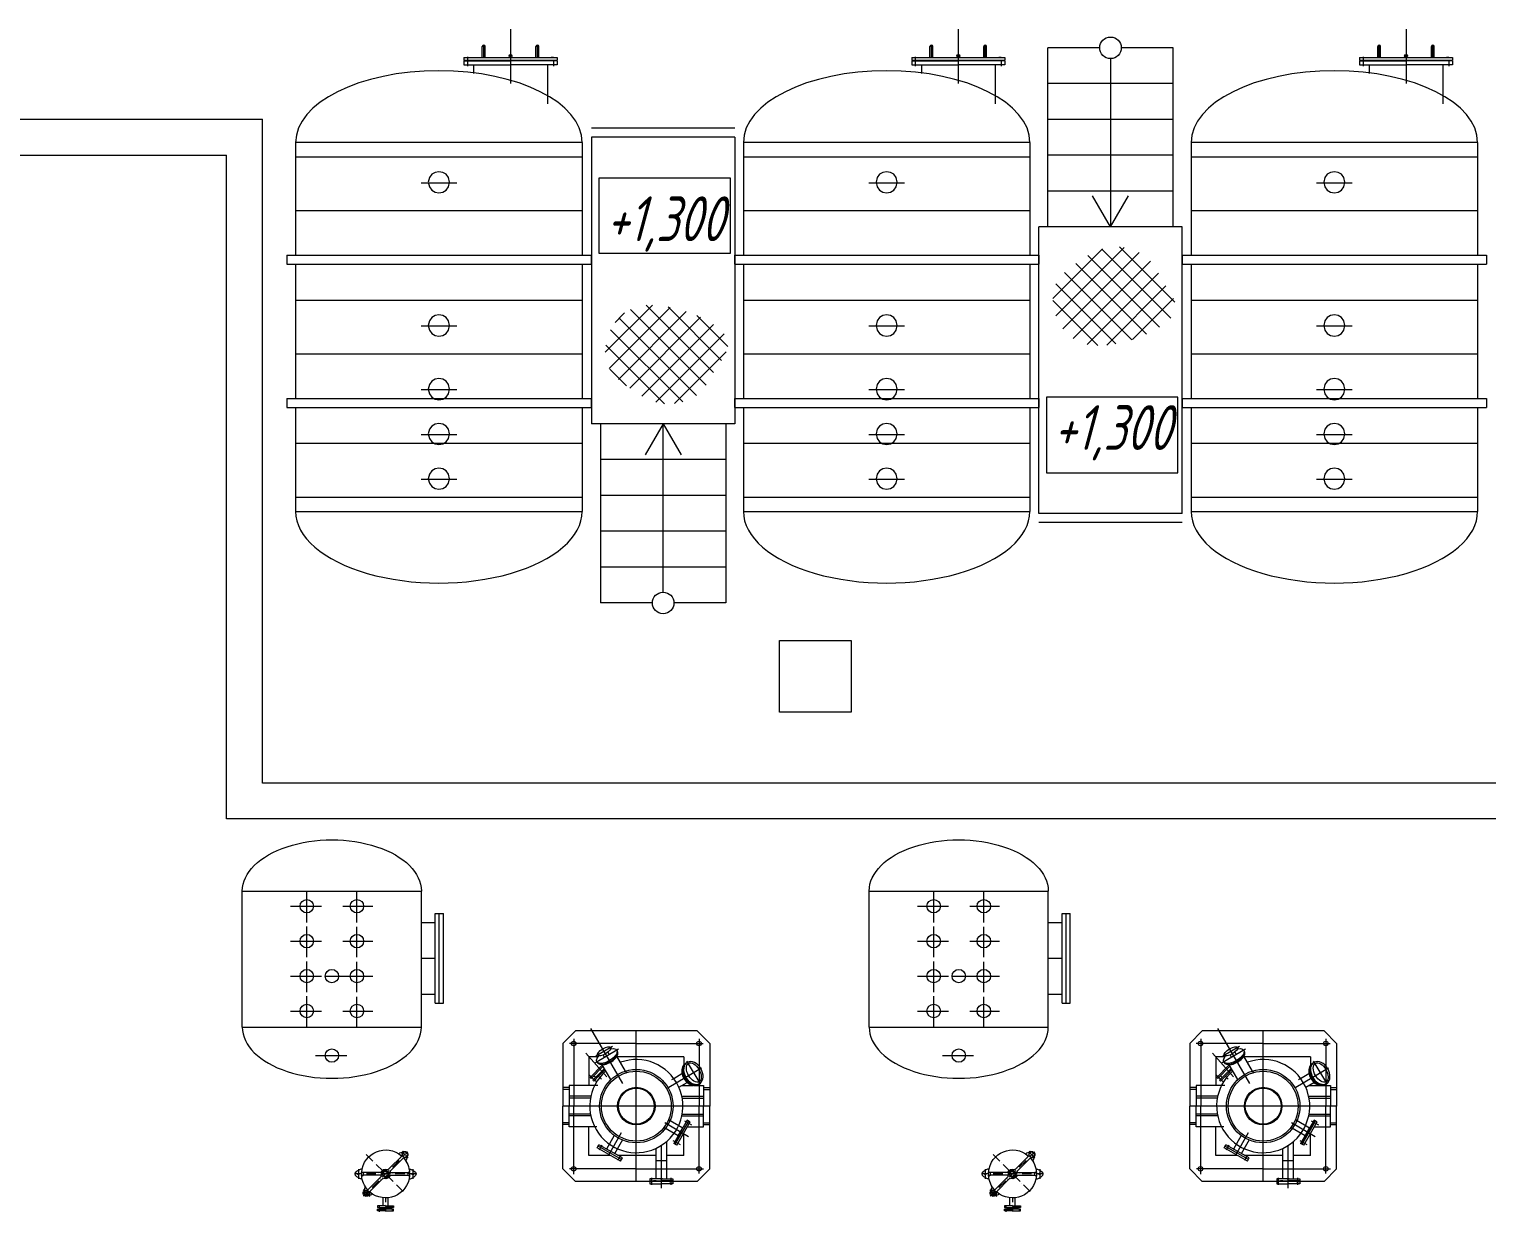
# Model space of a CAD drawing. Header units: millimetres. Extents: x 1663 to 6300, y 431 to 1491.
# Drawn here: x 2751.2 to 2832.6, y 1094.4 to 1160.4 of the extents above; entities that cross this region are included whole.
import ezdxf

# ---------------------------------------------------------------- set-up
doc = ezdxf.new("R2010")
doc.units = ezdxf.units.MM
doc.layers.add('Линия связи (Вновь)', color=3, linetype='Continuous', lineweight=60)
doc.layers.add('Строительный', color=251, linetype='Continuous', lineweight=13)
doc.styles.add('Simplex', font='simplex.shx', dxfattribs={"width": 0.7, "oblique": 15})

# ---------------------------------------------------------------- blocks, each defined once
blk = doc.blocks.new('A$C178B2837')
at = {"layer": 'Строительный', "ltscale": 100}
for p, q in [((214.143, 345.831), (214.143, 342.802)), ((239.143, 345.831), (239.143, 342.802)), ((264.143, 345.831), (264.143, 342.802)), ((212.563, 344.258), (212.563, 344.858)), ((212.643, 344.246), (212.643, 344.958)), ((212.723, 344.258), (212.723, 344.858)), ((214.044, 344.338), (214.243, 344.338)), ((215.563, 344.258), (215.563, 344.858)), ((215.643, 344.246), (215.643, 344.958)), ((215.723, 344.258), (215.723, 344.858)), ((237.563, 344.258), (237.563, 344.858)), ((237.643, 344.246), (237.643, 344.958)), ((237.723, 344.258), (237.723, 344.858)), ((239.044, 344.338), (239.243, 344.338)), ((240.563, 344.258), (240.563, 344.858)), ((240.643, 344.246), (240.643, 344.958)), ((240.723, 344.258), (240.723, 344.858)), ((247.043, 344.79), (244.143, 344.79)), ((244.143, 334.79), (244.143, 344.79)), ((251.143, 344.79), (248.243, 344.79)), ((251.143, 334.79), (251.143, 344.79)), ((262.563, 344.258), (262.563, 344.858)), ((262.643, 344.246), (262.643, 344.958)), ((262.723, 344.258), (262.723, 344.858)), ((264.044, 344.338), (264.243, 344.338)), ((265.563, 344.258), (265.563, 344.858)), ((265.643, 344.246), (265.643, 344.958)), ((265.723, 344.258), (265.723, 344.858)), ((211.543, 344.258), (216.743, 344.258)), ((211.543, 344.258), (211.543, 344.098)), ((211.543, 344.098), (216.743, 344.098)), ((211.543, 344.058), (211.543, 343.838)), ((211.543, 344.058), (214.143, 344.058)), ((211.543, 343.838), (214.143, 343.838)), ((211.743, 344.285), (211.743, 344.079)), ((211.743, 344.123), (211.743, 343.767)), ((211.883, 344.088), (211.883, 344.058)), ((211.883, 344.088), (214.143, 344.088)), ((211.928, 344.098), (211.928, 344.088)), ((212.083, 343.838), (212.083, 343.354)), ((216.403, 344.088), (214.143, 344.088)), ((216.743, 344.058), (214.143, 344.058)), ((216.743, 343.838), (214.143, 343.838)), ((216.203, 343.838), (216.203, 341.672)), ((216.358, 344.098), (216.358, 344.088)), ((216.403, 344.088), (216.403, 344.058)), ((216.543, 344.258), (216.405, 344.258)), ((216.543, 344.258), (216.682, 344.258)), ((216.543, 344.123), (216.543, 343.767)), ((216.743, 344.258), (216.743, 344.098)), ((216.743, 344.058), (216.743, 343.838)), ((236.543, 344.258), (241.743, 344.258)), ((236.543, 344.258), (236.543, 344.098)), ((236.543, 344.098), (241.743, 344.098)), ((236.543, 344.058), (236.543, 343.838)), ((236.543, 344.058), (239.143, 344.058)), ((236.543, 343.838), (239.143, 343.838)), ((236.743, 344.285), (236.743, 344.079)), ((236.743, 344.123), (236.743, 343.767)), ((236.883, 344.088), (236.883, 344.058)), ((236.883, 344.088), (239.143, 344.088)), ((236.928, 344.098), (236.928, 344.088)), ((237.083, 343.838), (237.083, 343.354)), ((241.403, 344.088), (239.143, 344.088)), ((241.743, 344.058), (239.143, 344.058)), ((241.743, 343.838), (239.143, 343.838)), ((241.203, 343.838), (241.203, 341.672)), ((241.358, 344.098), (241.358, 344.088)), ((241.403, 344.088), (241.403, 344.058)), ((241.543, 344.258), (241.405, 344.258)), ((241.543, 344.258), (241.682, 344.258)), ((241.543, 344.123), (241.543, 343.767)), ((241.743, 344.258), (241.743, 344.098)), ((241.743, 344.058), (241.743, 343.838)), ((247.643, 344.19), (247.643, 334.79)), ((261.543, 344.258), (266.743, 344.258)), ((261.543, 344.258), (261.543, 344.098)), ((261.543, 344.098), (266.743, 344.098)), ((261.543, 344.058), (261.543, 343.838)), ((261.543, 344.058), (264.143, 344.058)), ((261.543, 343.838), (264.143, 343.838)), ((261.743, 344.285), (261.743, 344.079)), ((261.743, 344.123), (261.743, 343.767)), ((261.883, 344.088), (261.883, 344.058)), ((261.883, 344.088), (264.143, 344.088)), ((261.928, 344.098), (261.928, 344.088)), ((262.083, 343.838), (262.083, 343.354)), ((266.403, 344.088), (264.143, 344.088)), ((266.743, 344.058), (264.143, 344.058)), ((266.743, 343.838), (264.143, 343.838)), ((266.203, 343.838), (266.203, 341.672)), ((266.358, 344.098), (266.358, 344.088)), ((266.403, 344.088), (266.403, 344.058)), ((266.543, 344.258), (266.405, 344.258)), ((266.543, 344.258), (266.682, 344.258)), ((266.543, 344.123), (266.543, 343.767)), ((266.743, 344.258), (266.743, 344.098)), ((266.743, 344.058), (266.743, 343.838)), ((251.143, 342.79), (244.143, 342.79)), ((180.063, 340.803), (200.291, 340.803)), ((200.291, 303.742), (200.291, 340.803)), ((226.664, 340.303), (218.664, 340.303)), ((251.143, 340.79), (244.143, 340.79)), ((202.143, 339.512), (202.143, 333.212)), ((218.143, 339.512), (202.143, 339.512)), ((218.143, 339.512), (218.143, 333.212)), ((226.664, 339.803), (218.664, 339.803)), ((218.664, 339.803), (218.664, 323.803)), ((226.664, 339.803), (226.664, 323.803)), ((227.143, 339.512), (227.143, 333.212)), ((243.143, 339.512), (227.143, 339.512)), ((243.143, 339.512), (243.143, 333.212)), ((252.143, 339.512), (252.143, 333.212)), ((268.143, 339.512), (252.143, 339.512)), ((268.143, 339.512), (268.143, 333.212)), ((178.063, 338.803), (198.291, 338.803)), ((198.291, 301.742), (198.291, 338.803)), ((202.143, 338.712), (218.143, 338.712)), ((227.143, 338.712), (243.143, 338.712)), ((251.143, 338.79), (244.143, 338.79)), ((252.143, 338.712), (268.143, 338.712)), ((209.143, 337.262), (211.143, 337.262)), ((219.086, 337.537), (226.413, 337.537)), ((219.086, 333.311), (219.086, 337.537)), ((226.413, 337.537), (226.413, 333.311)), ((234.143, 337.262), (236.143, 337.262)), ((259.143, 337.262), (261.143, 337.262)), ((251.143, 336.79), (244.143, 336.79)), ((247.643, 334.79), (246.643, 336.522)), ((247.643, 334.79), (248.643, 336.522)), ((202.143, 335.712), (218.143, 335.712)), ((227.143, 335.712), (243.143, 335.712)), ((252.143, 335.712), (268.143, 335.712)), ((251.643, 334.79), (243.643, 334.79)), ((243.643, 318.79), (243.643, 334.79)), ((251.643, 318.79), (251.643, 334.79)), ((201.643, 333.212), (201.643, 332.712)), ((201.643, 333.212), (218.643, 333.212)), ((218.643, 333.212), (218.643, 332.712)), ((226.413, 333.311), (219.086, 333.311)), ((226.643, 333.212), (226.643, 332.712)), ((226.643, 333.212), (243.643, 333.212)), ((243.643, 333.212), (243.643, 332.712)), ((244.415, 330.788), (247.193, 333.566)), ((244.582, 329.832), (248.397, 333.648)), ((244.977, 329.105), (249.243, 333.371)), ((246.383, 333.199), (250.386, 329.197)), ((247.152, 333.553), (251.004, 329.701)), ((248.152, 333.675), (251.229, 330.598)), ((251.643, 333.212), (251.643, 332.712)), ((251.643, 333.212), (268.643, 333.212)), ((251.643, 333.212), (251.643, 332.712)), ((268.643, 333.212), (268.643, 332.712)), ((201.643, 332.712), (218.643, 332.712)), ((202.143, 332.712), (202.143, 325.212)), ((218.143, 332.712), (218.143, 325.212)), ((226.643, 332.712), (243.643, 332.712)), ((227.143, 332.712), (227.143, 325.212)), ((243.143, 332.712), (243.143, 325.212)), ((245.08, 332.257), (248.841, 328.496)), ((245.551, 328.557), (249.871, 332.877)), ((245.705, 332.754), (249.653, 328.806)), ((246.338, 328.221), (250.319, 332.202)), ((251.643, 332.712), (268.643, 332.712)), ((252.143, 332.712), (252.143, 325.212)), ((268.143, 332.712), (268.143, 325.212)), ((244.596, 331.619), (247.941, 328.274)), ((247.434, 328.195), (250.738, 331.498)), ((202.143, 330.712), (218.143, 330.712)), ((227.143, 330.712), (243.143, 330.712)), ((244.416, 330.676), (246.929, 328.164)), ((248.866, 328.504), (251.158, 330.796)), ((252.143, 330.712), (268.143, 330.712)), ((219.435, 327.798), (222.065, 330.428)), ((219.656, 326.896), (223.059, 330.299)), ((219.978, 329.463), (220.504, 329.989)), ((220.162, 326.279), (223.951, 330.069)), ((220.189, 329.712), (224.521, 325.38)), ((220.795, 325.79), (224.754, 329.749)), ((220.832, 330.191), (225.073, 325.951)), ((221.724, 330.422), (225.48, 326.665)), ((222.947, 330.322), (225.926, 327.342)), ((224.548, 329.843), (226.276, 328.114)), ((209.143, 329.262), (211.143, 329.262)), ((219.726, 329.052), (223.758, 325.02)), ((221.479, 325.351), (225.478, 329.35)), ((234.143, 329.262), (236.143, 329.262)), ((259.143, 329.262), (261.143, 329.262)), ((219.46, 328.195), (222.733, 324.923)), ((222.263, 325.013), (226.077, 328.827)), ((202.143, 327.712), (218.143, 327.712)), ((223.302, 324.93), (226.185, 327.812)), ((227.143, 327.712), (243.143, 327.712)), ((252.143, 327.712), (268.143, 327.712)), ((219.679, 326.855), (220.615, 325.918)), ((209.143, 325.712), (211.143, 325.712)), ((234.143, 325.712), (236.143, 325.712)), ((259.143, 325.712), (261.143, 325.712)), ((201.643, 325.212), (201.643, 324.712)), ((201.643, 325.212), (218.643, 325.212)), ((218.643, 325.212), (218.643, 324.712)), ((226.643, 325.212), (226.643, 324.712)), ((226.643, 325.212), (243.643, 325.212)), ((243.643, 325.212), (243.643, 324.712)), ((251.393, 325.282), (244.066, 325.282)), ((244.066, 325.282), (244.066, 321.056)), ((251.393, 321.056), (251.393, 325.282)), ((251.643, 325.212), (268.643, 325.212)), ((251.643, 325.212), (251.643, 324.712)), ((268.643, 325.212), (268.643, 324.712)), ((201.643, 324.712), (218.643, 324.712)), ((202.143, 324.712), (202.143, 318.912)), ((218.143, 324.712), (218.143, 318.912)), ((226.643, 324.712), (243.643, 324.712)), ((227.143, 324.712), (227.143, 318.912)), ((243.143, 324.712), (243.143, 318.912)), ((251.643, 324.712), (268.643, 324.712)), ((252.143, 324.712), (252.143, 318.912)), ((268.143, 324.712), (268.143, 318.912)), ((209.143, 323.212), (211.143, 323.212)), ((226.664, 323.803), (218.664, 323.803)), ((219.164, 323.803), (219.164, 313.803)), ((222.664, 323.803), (221.664, 322.071)), ((222.664, 314.403), (222.664, 323.803)), ((222.664, 323.803), (223.664, 322.071)), ((226.164, 323.803), (226.164, 313.803)), ((234.143, 323.212), (236.143, 323.212)), ((259.143, 323.212), (261.143, 323.212)), ((202.143, 322.712), (218.143, 322.712)), ((227.143, 322.712), (243.143, 322.712)), ((252.143, 322.712), (268.143, 322.712)), ((226.164, 321.803), (219.164, 321.803)), ((209.143, 320.712), (211.143, 320.712)), ((234.143, 320.712), (236.143, 320.712)), ((244.066, 321.056), (251.393, 321.056)), ((259.143, 320.712), (261.143, 320.712)), ((202.143, 319.712), (218.143, 319.712)), ((226.164, 319.803), (219.164, 319.803)), ((227.143, 319.712), (243.143, 319.712)), ((252.143, 319.712), (268.143, 319.712)), ((202.143, 318.912), (218.143, 318.912)), ((227.143, 318.912), (243.143, 318.912)), ((251.643, 318.79), (243.643, 318.79)), ((251.643, 318.29), (243.643, 318.29)), ((252.143, 318.912), (268.143, 318.912)), ((226.164, 317.803), (219.164, 317.803)), ((226.164, 315.803), (219.164, 315.803)), ((222.064, 313.803), (219.164, 313.803)), ((226.164, 313.803), (223.264, 313.803)), ((229.163, 307.714), (229.163, 311.714)), ((229.163, 311.714), (233.163, 311.714)), ((233.163, 311.714), (233.163, 307.714)), ((233.163, 307.714), (229.163, 307.714)), ((346.455, 303.742), (200.291, 303.742)), ((343.565, 301.742), (198.291, 301.742)), ((199.166, 290.122), (199.166, 297.722)), ((199.166, 297.722), (209.166, 297.722)), ((202.766, 295.972), (202.766, 297.696)), ((205.566, 295.972), (205.566, 297.664)), ((209.166, 290.122), (209.166, 297.722)), ((234.169, 290.122), (234.169, 297.722)), ((234.169, 297.722), (244.169, 297.722)), ((237.769, 295.972), (237.769, 297.696)), ((240.569, 295.972), (240.569, 297.664)), ((244.169, 290.122), (244.169, 297.722)), ((201.859, 296.872), (203.594, 296.872)), ((204.777, 296.872), (206.45, 296.872)), ((209.941, 291.465), (209.941, 296.465)), ((209.941, 296.465), (210.391, 296.465)), ((210.166, 291.465), (210.166, 296.465)), ((210.391, 291.465), (210.391, 296.465)), ((236.861, 296.872), (238.596, 296.872)), ((239.78, 296.872), (241.452, 296.872)), ((244.944, 291.465), (244.944, 296.465)), ((244.944, 296.465), (245.394, 296.465)), ((245.169, 291.465), (245.169, 296.465)), ((245.394, 291.465), (245.394, 296.465)), ((202.766, 294.022), (202.766, 295.746)), ((205.566, 294.022), (205.566, 295.714)), ((209.166, 295.965), (209.941, 295.965)), ((237.769, 294.022), (237.769, 295.746)), ((240.569, 294.022), (240.569, 295.714)), ((244.169, 295.965), (244.944, 295.965)), ((201.859, 294.922), (203.594, 294.922)), ((204.777, 294.922), (206.45, 294.922)), ((236.861, 294.922), (238.596, 294.922)), ((239.78, 294.922), (241.452, 294.922)), ((209.166, 293.965), (209.941, 293.965)), ((244.169, 293.965), (244.944, 293.965)), ((202.766, 292.072), (202.766, 293.796)), ((205.566, 292.072), (205.566, 293.764)), ((237.769, 292.072), (237.769, 293.796)), ((240.569, 292.072), (240.569, 293.764)), ((201.859, 292.972), (203.594, 292.972)), ((203.791, 292.972), (206.45, 292.972)), ((236.861, 292.972), (238.596, 292.972)), ((238.794, 292.972), (241.452, 292.972)), ((202.766, 290.122), (202.766, 291.846)), ((205.566, 290.122), (205.566, 291.814)), ((209.166, 291.965), (209.941, 291.965)), ((209.941, 291.465), (210.391, 291.465)), ((237.769, 290.122), (237.769, 291.846)), ((240.569, 290.122), (240.569, 291.814)), ((244.169, 291.965), (244.944, 291.965)), ((244.944, 291.465), (245.394, 291.465)), ((201.859, 291.022), (203.594, 291.022)), ((204.777, 291.022), (206.45, 291.022)), ((236.861, 291.022), (238.596, 291.022)), ((239.78, 291.022), (241.452, 291.022)), ((199.166, 290.122), (209.166, 290.122)), ((217.066, 289.214), (217.766, 289.914)), ((224.566, 289.914), (217.766, 289.914)), ((220.419, 286.986), (218.627, 290.04)), ((221.166, 281.514), (221.166, 289.914)), ((225.266, 289.214), (224.566, 289.914)), ((234.169, 290.122), (244.169, 290.122)), ((252.068, 289.214), (252.768, 289.914)), ((259.568, 289.914), (252.768, 289.914)), ((255.422, 286.986), (253.63, 290.04)), ((256.168, 281.514), (256.168, 289.914)), ((260.268, 289.214), (259.568, 289.914)), ((217.066, 289.214), (217.066, 285.714)), ((221.166, 289.214), (217.426, 289.214)), ((217.676, 289.465), (217.676, 285.714)), ((219.837, 289.042), (218.906, 288.502)), ((221.166, 289.214), (224.9, 289.214)), ((224.666, 289.467), (224.666, 285.714)), ((225.266, 289.214), (225.266, 285.714)), ((252.068, 289.214), (252.068, 285.714)), ((256.168, 289.214), (252.429, 289.214)), ((252.679, 289.465), (252.679, 285.714)), ((254.839, 289.042), (253.908, 288.502)), ((256.168, 289.214), (259.903, 289.214)), ((259.668, 289.467), (259.668, 285.714)), ((260.268, 289.214), (260.268, 285.714)), ((203.259, 288.536), (204.994, 288.536)), ((219.517, 287.344), (218.338, 288.662)), ((219.024, 288.464), (218.516, 288.464)), ((218.516, 288.464), (218.516, 286.864)), ((220.17, 288.888), (218.877, 288.138)), ((219.371, 288.772), (219.29, 288.91)), ((219.319, 288.565), (219.393, 288.437)), ((219.577, 288.717), (219.652, 288.589)), ((220.565, 287.674), (220.078, 288.505)), ((223.816, 288.464), (220.102, 288.464)), ((223.816, 288.464), (223.816, 288.019)), ((224.021, 288.165), (223.928, 288.1)), ((224.763, 286.938), (223.98, 288.233)), ((238.261, 288.536), (239.996, 288.536)), ((254.519, 287.344), (253.341, 288.662)), ((254.027, 288.464), (253.518, 288.464)), ((253.518, 288.464), (253.518, 286.864)), ((255.172, 288.888), (253.879, 288.138)), ((254.374, 288.772), (254.293, 288.91)), ((254.321, 288.565), (254.396, 288.437)), ((254.58, 288.717), (254.654, 288.589)), ((255.568, 287.674), (255.081, 288.505)), ((258.818, 288.464), (255.105, 288.464)), ((258.818, 288.464), (258.818, 288.019)), ((259.024, 288.165), (258.93, 288.1)), ((259.766, 286.938), (258.983, 288.233)), ((218.631, 287.37), (218.553, 287.447)), ((218.579, 287.319), (219.254, 288)), ((218.914, 287.09), (218.631, 287.37)), ((218.638, 287.261), (219.309, 287.94)), ((218.735, 287.165), (219.381, 287.818)), ((218.881, 287.312), (218.783, 287.408)), ((219.055, 287.379), (218.789, 287.111)), ((219.055, 287.379), (219.421, 287.75)), ((219.214, 287.222), (219.055, 287.379)), ((219.747, 287.194), (219.26, 288.025)), ((219.463, 287.679), (219.463, 287.679)), ((220.565, 287.674), (220.64, 287.546)), ((222.99, 286.779), (224.814, 287.843)), ((223.255, 287.261), (223.713, 287.529)), ((253.633, 287.37), (253.556, 287.447)), ((253.582, 287.319), (254.256, 288)), ((253.917, 287.09), (253.633, 287.37)), ((253.64, 287.261), (254.312, 287.94)), ((253.737, 287.165), (254.383, 287.818)), ((253.883, 287.312), (253.786, 287.408)), ((254.057, 287.379), (253.792, 287.111)), ((254.057, 287.379), (254.424, 287.75)), ((254.216, 287.222), (254.057, 287.379)), ((254.75, 287.194), (254.262, 288.025)), ((254.465, 287.679), (254.465, 287.679)), ((255.568, 287.674), (255.643, 287.546)), ((257.992, 286.779), (259.816, 287.843)), ((258.257, 287.261), (258.715, 287.529)), ((217.416, 286.748), (217.066, 286.748)), ((217.416, 286.648), (217.066, 286.648)), ((219.02, 286.864), (217.416, 286.864)), ((217.416, 286.864), (217.416, 285.714)), ((218.638, 287.261), (218.579, 287.319)), ((218.789, 287.111), (218.735, 287.165)), ((223.255, 287.261), (223.13, 287.188)), ((223.54, 286.772), (223.998, 287.04)), ((223.697, 286.864), (224.327, 286.864)), ((223.816, 286.933), (223.816, 286.864)), ((224.49, 286.864), (224.916, 286.864)), ((224.729, 286.995), (224.614, 286.916)), ((224.916, 286.864), (224.916, 285.714)), ((224.916, 286.748), (225.266, 286.748)), ((224.916, 286.648), (225.266, 286.648)), ((252.418, 286.748), (252.068, 286.748)), ((252.418, 286.648), (252.068, 286.648)), ((254.023, 286.864), (252.418, 286.864)), ((252.418, 286.864), (252.418, 285.714)), ((253.64, 287.261), (253.582, 287.319)), ((253.792, 287.111), (253.737, 287.165)), ((258.257, 287.261), (258.132, 287.188)), ((258.543, 286.772), (259.001, 287.04)), ((258.7, 286.864), (259.329, 286.864)), ((258.818, 286.933), (258.818, 286.864)), ((259.492, 286.864), (259.918, 286.864)), ((259.731, 286.995), (259.616, 286.916)), ((259.918, 286.864), (259.918, 285.714)), ((259.918, 286.748), (260.268, 286.748)), ((259.918, 286.648), (260.268, 286.648)), ((225.266, 285.714), (217.066, 285.714)), ((217.066, 282.214), (217.066, 285.714)), ((218.624, 286.264), (217.416, 286.264)), ((218.605, 286.164), (217.416, 286.164)), ((217.416, 284.564), (217.416, 285.714)), ((217.676, 281.925), (217.676, 285.714)), ((223.707, 286.264), (224.916, 286.264)), ((223.726, 286.164), (224.916, 286.164)), ((224.666, 281.947), (224.666, 285.714)), ((224.916, 284.564), (224.916, 285.714)), ((225.266, 282.214), (225.266, 285.714)), ((260.268, 285.714), (252.068, 285.714)), ((252.068, 282.214), (252.068, 285.714)), ((253.627, 286.264), (252.418, 286.264)), ((253.607, 286.164), (252.418, 286.164)), ((252.418, 284.564), (252.418, 285.714)), ((252.679, 281.925), (252.679, 285.714)), ((258.709, 286.264), (259.918, 286.264)), ((258.729, 286.164), (259.918, 286.164)), ((259.668, 281.947), (259.668, 285.714)), ((259.918, 284.564), (259.918, 285.714)), ((260.268, 282.214), (260.268, 285.714)), ((218.605, 285.264), (217.416, 285.264)), ((218.624, 285.164), (217.416, 285.164)), ((222.967, 284.968), (223.761, 284.508)), ((224.007, 284.932), (223.254, 283.635)), ((223.341, 283.585), (224.093, 284.882)), ((223.707, 285.164), (224.916, 285.164)), ((223.726, 285.264), (224.916, 285.264)), ((224.264, 284.651), (223.87, 284.88)), ((224.18, 284.832), (224.007, 284.932)), ((253.607, 285.264), (252.418, 285.264)), ((253.627, 285.164), (252.418, 285.164)), ((257.97, 284.968), (258.763, 284.508)), ((259.01, 284.932), (258.257, 283.635)), ((258.343, 283.585), (259.096, 284.882)), ((258.709, 285.164), (259.918, 285.164)), ((258.729, 285.264), (259.918, 285.264)), ((259.267, 284.651), (258.872, 284.88)), ((259.183, 284.832), (259.01, 284.932)), ((217.416, 284.78), (217.066, 284.78)), ((217.416, 284.68), (217.066, 284.68)), ((217.416, 284.68), (217.416, 284.78)), ((217.416, 284.68), (217.416, 284.68)), ((217.416, 284.68), (217.416, 284.68)), ((218.961, 284.564), (217.416, 284.564)), ((218.516, 282.964), (218.516, 284.564)), ((219.936, 284.076), (219.507, 283.319)), ((220.32, 284.224), (219.593, 282.943)), ((223.5, 284.059), (222.707, 284.519)), ((222.755, 284.792), (224.074, 284.026)), ((223.427, 283.534), (224.18, 284.832)), ((223.5, 284.059), (223.761, 284.508)), ((223.816, 282.964), (223.816, 284.204)), ((224.024, 284.564), (224.916, 284.564)), ((224.916, 284.78), (225.266, 284.78)), ((224.916, 284.68), (225.266, 284.68)), ((252.418, 284.78), (252.068, 284.78)), ((252.418, 284.68), (252.068, 284.68)), ((252.418, 284.68), (252.418, 284.78)), ((252.418, 284.68), (252.418, 284.68)), ((252.418, 284.68), (252.418, 284.68)), ((253.963, 284.564), (252.418, 284.564)), ((253.518, 282.964), (253.518, 284.564)), ((254.939, 284.076), (254.509, 283.319)), ((255.323, 284.224), (254.596, 282.943)), ((258.503, 284.059), (257.709, 284.519)), ((257.757, 284.792), (259.076, 284.026)), ((258.43, 283.534), (259.183, 284.832)), ((258.503, 284.059), (258.763, 284.508)), ((258.818, 282.964), (258.818, 284.204)), ((259.027, 284.564), (259.918, 284.564)), ((259.918, 284.78), (260.268, 284.78)), ((259.918, 284.68), (260.268, 284.68)), ((218.983, 283.387), (219.081, 283.561)), ((220.287, 282.647), (218.983, 283.387)), ((220.287, 282.647), (218.983, 283.387)), ((220.337, 282.734), (219.032, 283.474)), ((220.386, 282.821), (219.081, 283.561)), ((219.244, 283.528), (219.095, 283.264)), ((219.961, 283.062), (220.403, 283.842)), ((222.266, 281.652), (222.266, 283.358)), ((222.566, 281.127), (222.566, 283.523)), ((222.866, 281.652), (222.866, 283.747)), ((223.626, 283.551), (223.231, 283.78)), ((223.427, 283.534), (223.254, 283.635)), ((253.985, 283.387), (254.084, 283.561)), ((255.29, 282.647), (253.985, 283.387)), ((255.29, 282.647), (253.985, 283.387)), ((255.339, 282.734), (254.035, 283.474)), ((255.389, 282.821), (254.084, 283.561)), ((254.247, 283.528), (254.097, 283.264)), ((254.963, 283.062), (255.406, 283.842)), ((257.268, 281.652), (257.268, 283.358)), ((257.568, 281.127), (257.568, 283.523)), ((257.868, 281.652), (257.868, 283.747)), ((258.629, 283.551), (258.234, 283.78)), ((258.43, 283.534), (258.257, 283.635)), ((206.453, 282.644), (206.085, 283.012)), ((206.548, 282.549), (206.549, 282.55)), ((207.021, 282.076), (206.643, 282.455)), ((207.329, 282.191), (208.102, 282.964)), ((208.203, 282.864), (207.429, 282.09)), ((207.546, 282.309), (207.925, 282.687)), ((207.906, 283.047), (207.962, 283.104)), ((207.962, 283.104), (208.098, 283.145)), ((208.021, 282.782), (208.021, 282.783)), ((208.143, 283.191), (208.053, 283.101)), ((208.053, 283.101), (208.089, 283.064)), ((208.153, 283.091), (208.064, 283.002)), ((208.064, 283.002), (208.153, 282.914)), ((208.197, 283.173), (208.071, 283.046)), ((208.071, 283.046), (208.09, 283.028)), ((208.079, 283.165), (208.215, 283.028)), ((208.136, 283.143), (208.104, 283.111)), ((208.115, 282.876), (208.408, 283.169)), ((208.18, 283.155), (208.143, 283.191)), ((208.153, 283.091), (208.241, 283.179)), ((208.241, 282.825), (208.153, 282.914)), ((208.167, 283.167), (208.188, 283.174)), ((208.216, 283.154), (208.197, 283.173)), ((208.241, 283.179), (208.329, 283.091)), ((208.329, 282.914), (208.241, 282.825)), ((208.244, 283), (208.244, 283)), ((208.284, 282.833), (208.267, 282.851)), ((208.272, 282.971), (208.409, 282.835)), ((208.279, 283.141), (208.292, 283.154)), ((208.411, 282.959), (208.284, 282.833)), ((208.284, 282.668), (208.341, 282.725)), ((208.393, 283.054), (208.292, 283.154)), ((208.418, 283.002), (208.329, 283.091)), ((208.329, 282.914), (208.418, 283.002)), ((208.341, 282.725), (208.411, 282.951)), ((208.393, 283.054), (208.38, 283.041)), ((208.393, 282.977), (208.411, 282.959)), ((219.728, 282.964), (218.516, 282.964)), ((220.274, 282.943), (220.125, 282.68)), ((222.266, 282.964), (220.134, 282.964)), ((220.287, 282.647), (220.386, 282.821)), ((222.866, 282.652), (222.266, 282.652)), ((223.816, 282.964), (222.866, 282.964)), ((241.456, 282.644), (241.088, 283.012)), ((241.551, 282.549), (241.552, 282.55)), ((242.024, 282.076), (241.645, 282.455)), ((242.332, 282.191), (243.105, 282.964)), ((243.205, 282.864), (242.432, 282.09)), ((242.549, 282.309), (242.927, 282.687)), ((242.908, 283.047), (242.965, 283.104)), ((242.965, 283.104), (243.1, 283.145)), ((243.023, 282.782), (243.024, 282.783)), ((243.146, 283.191), (243.055, 283.101)), ((243.055, 283.101), (243.092, 283.064)), ((243.155, 283.091), (243.067, 283.002)), ((243.067, 283.002), (243.155, 282.914)), ((243.2, 283.173), (243.074, 283.046)), ((243.074, 283.046), (243.092, 283.028)), ((243.081, 283.165), (243.218, 283.028)), ((243.139, 283.143), (243.107, 283.111)), ((243.117, 282.876), (243.41, 283.169)), ((243.182, 283.155), (243.146, 283.191)), ((243.155, 283.091), (243.243, 283.179)), ((243.243, 282.825), (243.155, 282.914)), ((243.17, 283.167), (243.191, 283.174)), ((243.218, 283.154), (243.2, 283.173)), ((243.243, 283.179), (243.332, 283.091)), ((243.332, 282.914), (243.243, 282.825)), ((243.246, 283), (243.247, 283)), ((243.287, 282.833), (243.269, 282.851)), ((243.275, 282.971), (243.411, 282.835)), ((243.282, 283.141), (243.295, 283.154)), ((243.413, 282.959), (243.287, 282.833)), ((243.287, 282.668), (243.344, 282.725)), ((243.395, 283.054), (243.295, 283.154)), ((243.42, 283.002), (243.332, 283.091)), ((243.332, 282.914), (243.42, 283.002)), ((243.344, 282.725), (243.414, 282.951)), ((243.395, 283.054), (243.382, 283.041)), ((243.395, 282.977), (243.413, 282.959)), ((254.731, 282.964), (253.518, 282.964)), ((255.277, 282.943), (255.127, 282.68)), ((257.268, 282.964), (255.136, 282.964)), ((255.29, 282.647), (255.389, 282.821)), ((257.868, 282.652), (257.268, 282.652)), ((258.818, 282.964), (257.868, 282.964)), ((205.826, 281.929), (205.431, 281.929)), ((205.774, 282.197), (205.565, 282.087)), ((205.773, 281.661), (205.565, 281.772)), ((205.648, 282.195), (205.649, 281.659)), ((205.854, 281.661), (205.773, 281.661)), ((205.855, 282.197), (205.774, 282.197)), ((205.828, 281.93), (205.827, 281.858)), ((205.828, 281.847), (205.827, 281.858)), ((205.834, 281.838), (205.828, 281.847)), ((205.842, 281.83), (205.834, 281.838)), ((205.851, 281.824), (205.842, 281.83)), ((205.863, 281.822), (205.851, 281.824)), ((205.863, 281.822), (205.881, 281.823)), ((205.892, 281.825), (205.881, 281.823)), ((205.902, 281.83), (205.892, 281.825)), ((205.91, 281.838), (205.902, 281.83)), ((205.914, 281.847), (205.91, 281.838)), ((205.916, 281.859), (205.914, 281.847)), ((207.004, 282.001), (205.916, 282.001)), ((205.916, 282.001), (205.916, 281.93)), ((205.916, 281.93), (205.916, 281.859)), ((207.003, 281.858), (205.916, 281.859)), ((205.96, 281.93), (205.96, 281.931)), ((206.629, 281.929), (206.094, 281.929)), ((206.906, 281.768), (206.175, 281.037)), ((206.275, 280.936), (207.006, 281.667)), ((206.763, 281.93), (206.764, 281.931)), ((206.882, 281.646), (206.883, 281.647)), ((207.434, 281.93), (206.898, 281.93)), ((206.912, 281.775), (206.906, 281.768)), ((206.918, 281.831), (206.909, 281.859)), ((206.916, 281.784), (206.912, 281.775)), ((206.917, 281.793), (206.916, 281.784)), ((206.917, 281.826), (206.921, 281.858)), ((206.917, 281.793), (206.917, 281.826)), ((206.974, 282.002), (206.998, 282.037)), ((206.977, 281.741), (207.357, 282.119)), ((206.998, 282.037), (207.028, 282.069)), ((207.006, 281.667), (207.014, 281.673)), ((207.014, 281.673), (207.023, 281.677)), ((207.023, 281.677), (207.033, 281.678)), ((207.116, 281.981), (207.117, 281.981)), ((207.59, 281.507), (207.211, 281.886)), ((207.312, 282.181), (207.303, 282.179)), ((207.338, 281.822), (207.309, 281.789)), ((207.322, 282.185), (207.312, 282.181)), ((207.329, 282.191), (207.322, 282.185)), ((207.33, 281.858), (208.417, 281.859)), ((207.331, 282.001), (208.417, 282.001)), ((207.363, 281.858), (207.338, 281.822)), ((207.418, 282.033), (207.415, 282.001)), ((207.417, 282.024), (207.425, 282.001)), ((207.419, 282.065), (207.418, 282.033)), ((207.419, 282.065), (207.42, 282.074)), ((207.42, 282.074), (207.423, 282.083)), ((207.423, 282.083), (207.429, 282.09)), ((207.451, 282.214), (207.452, 282.214)), ((207.567, 281.93), (207.568, 281.931)), ((208.237, 281.931), (207.702, 281.93)), ((208.372, 281.931), (208.372, 281.931)), ((208.417, 282.001), (208.419, 282.012)), ((208.417, 281.93), (208.417, 282.001)), ((208.417, 281.859), (208.417, 281.93)), ((208.419, 282.012), (208.424, 282.022)), ((208.424, 282.022), (208.432, 282.03)), ((208.432, 282.03), (208.442, 282.036)), ((208.442, 282.036), (208.453, 282.037)), ((208.471, 282.038), (208.453, 282.037)), ((208.471, 281.822), (208.453, 281.823)), ((208.471, 282.038), (208.482, 282.036)), ((208.482, 281.824), (208.471, 281.822)), ((208.479, 282.198), (208.56, 282.198)), ((208.48, 281.663), (208.56, 281.663)), ((208.482, 282.036), (208.492, 282.03)), ((208.492, 281.829), (208.482, 281.824)), ((208.492, 282.03), (208.5, 282.022)), ((208.5, 281.837), (208.492, 281.829)), ((208.5, 282.022), (208.505, 282.012)), ((208.505, 281.847), (208.5, 281.837)), ((208.505, 282.012), (208.507, 282.001)), ((208.9, 281.931), (208.505, 281.931)), ((208.506, 281.858), (208.505, 281.847)), ((208.507, 281.93), (208.506, 281.858)), ((208.507, 281.93), (208.507, 282.001)), ((208.56, 282.198), (208.768, 282.088)), ((208.56, 281.663), (208.769, 281.772)), ((208.685, 282.197), (208.686, 281.66)), ((217.766, 281.514), (217.066, 282.214)), ((221.166, 282.214), (217.433, 282.214)), ((221.166, 282.214), (224.917, 282.214)), ((222.624, 281.652), (221.924, 281.652)), ((221.924, 281.652), (221.924, 281.552)), ((222.027, 281.322), (222.027, 281.705)), ((222.507, 281.652), (223.207, 281.652)), ((223.104, 281.322), (223.104, 281.705)), ((223.207, 281.652), (223.207, 281.552)), ((224.566, 281.514), (225.266, 282.214)), ((240.828, 281.929), (240.434, 281.929)), ((240.777, 282.197), (240.568, 282.087)), ((240.776, 281.661), (240.568, 281.772)), ((240.651, 282.195), (240.651, 281.659)), ((240.857, 281.661), (240.776, 281.661)), ((240.857, 282.197), (240.777, 282.197)), ((240.83, 281.93), (240.83, 281.858)), ((240.831, 281.847), (240.83, 281.858)), ((240.837, 281.838), (240.831, 281.847)), ((240.845, 281.83), (240.837, 281.838)), ((240.854, 281.824), (240.845, 281.83)), ((240.865, 281.822), (240.854, 281.824)), ((240.865, 281.822), (240.883, 281.823)), ((240.894, 281.825), (240.883, 281.823)), ((240.904, 281.83), (240.894, 281.825)), ((240.912, 281.838), (240.904, 281.83)), ((240.917, 281.847), (240.912, 281.838)), ((240.919, 281.859), (240.917, 281.847)), ((242.006, 282.001), (240.919, 282.001)), ((240.919, 282.001), (240.919, 281.93)), ((240.919, 281.93), (240.919, 281.859)), ((242.006, 281.858), (240.919, 281.859)), ((240.962, 281.93), (240.963, 281.931)), ((241.632, 281.929), (241.096, 281.929)), ((241.909, 281.768), (241.178, 281.037)), ((241.278, 280.936), (242.009, 281.667)), ((241.766, 281.93), (241.767, 281.931)), ((241.885, 281.646), (241.885, 281.647)), ((242.436, 281.93), (241.901, 281.93)), ((241.914, 281.775), (241.909, 281.768)), ((241.92, 281.831), (241.911, 281.859)), ((241.918, 281.784), (241.914, 281.775)), ((241.92, 281.793), (241.918, 281.784)), ((241.92, 281.826), (241.924, 281.858)), ((241.92, 281.793), (241.92, 281.826)), ((241.977, 282.002), (242.001, 282.037)), ((241.979, 281.741), (242.359, 282.119)), ((242.001, 282.037), (242.031, 282.069)), ((242.009, 281.667), (242.016, 281.673)), ((242.016, 281.673), (242.025, 281.677)), ((242.025, 281.677), (242.035, 281.678)), ((242.119, 281.981), (242.12, 281.981)), ((242.593, 281.507), (242.213, 281.886)), ((242.315, 282.181), (242.306, 282.179)), ((242.34, 281.822), (242.311, 281.789)), ((242.324, 282.185), (242.315, 282.181)), ((242.332, 282.191), (242.324, 282.185)), ((242.333, 281.858), (243.42, 281.859)), ((242.334, 282.001), (243.42, 282.001)), ((242.366, 281.858), (242.34, 281.822)), ((242.421, 282.033), (242.418, 282.001)), ((242.42, 282.024), (242.427, 282.001)), ((242.422, 282.065), (242.421, 282.033)), ((242.422, 282.065), (242.423, 282.074)), ((242.423, 282.074), (242.426, 282.083)), ((242.426, 282.083), (242.432, 282.09)), ((242.454, 282.214), (242.454, 282.214)), ((242.57, 281.93), (242.57, 281.931)), ((243.24, 281.931), (242.704, 281.93)), ((243.374, 281.931), (243.375, 281.931)), ((243.42, 282.001), (243.422, 282.012)), ((243.42, 281.93), (243.42, 282.001)), ((243.42, 281.859), (243.42, 281.93)), ((243.422, 282.012), (243.426, 282.022)), ((243.426, 282.022), (243.434, 282.03)), ((243.434, 282.03), (243.445, 282.036)), ((243.445, 282.036), (243.455, 282.037)), ((243.473, 282.038), (243.455, 282.037)), ((243.473, 281.822), (243.455, 281.823)), ((243.473, 282.038), (243.484, 282.036)), ((243.484, 281.824), (243.473, 281.822)), ((243.482, 282.198), (243.562, 282.198)), ((243.482, 281.663), (243.563, 281.663)), ((243.484, 282.036), (243.494, 282.03)), ((243.494, 281.829), (243.484, 281.824)), ((243.494, 282.03), (243.502, 282.022)), ((243.502, 281.837), (243.494, 281.829)), ((243.502, 282.022), (243.507, 282.012)), ((243.507, 281.847), (243.502, 281.837)), ((243.507, 282.012), (243.509, 282.001)), ((243.902, 281.931), (243.507, 281.931)), ((243.509, 281.858), (243.507, 281.847)), ((243.509, 281.93), (243.509, 282.001)), ((243.509, 281.93), (243.509, 281.858)), ((243.562, 282.198), (243.771, 282.088)), ((243.563, 281.663), (243.771, 281.772)), ((243.688, 282.197), (243.688, 281.66)), ((252.768, 281.514), (252.068, 282.214)), ((256.168, 282.214), (252.436, 282.214)), ((256.168, 282.214), (259.92, 282.214)), ((257.627, 281.652), (256.927, 281.652)), ((256.927, 281.652), (256.927, 281.552)), ((257.029, 281.322), (257.029, 281.705)), ((257.509, 281.652), (258.209, 281.652)), ((258.107, 281.322), (258.107, 281.705)), ((258.209, 281.652), (258.209, 281.552)), ((259.568, 281.514), (260.268, 282.214)), ((205.906, 281.044), (206.285, 280.665)), ((205.993, 281.134), (205.923, 280.908)), ((205.925, 280.691), (206.219, 280.983)), ((205.934, 280.9), (206.05, 281.016)), ((205.976, 280.741), (205.934, 280.9)), ((206.05, 281.192), (205.993, 281.134)), ((206.05, 281.016), (206.209, 280.973)), ((206.251, 280.815), (206.135, 280.698)), ((206.152, 281.027), (206.14, 281.028)), ((206.165, 281.031), (206.152, 281.027)), ((206.175, 281.037), (206.165, 281.031)), ((206.209, 280.973), (206.251, 280.815)), ((206.265, 280.914), (206.268, 280.926)), ((206.266, 280.902), (206.265, 280.914)), ((206.268, 280.926), (206.275, 280.936)), ((206.314, 281.078), (206.315, 281.079)), ((206.428, 280.812), (206.371, 280.755)), ((206.408, 281.172), (206.787, 281.551)), ((207.685, 281.413), (207.685, 281.413)), ((208.148, 280.949), (207.78, 281.318)), ((224.566, 281.514), (217.766, 281.514)), ((221.924, 281.552), (222.566, 281.552)), ((222.129, 281.514), (221.924, 281.514)), ((221.924, 281.514), (221.924, 281.376)), ((221.924, 281.376), (222.566, 281.376)), ((222.266, 281.552), (222.129, 281.552)), ((222.129, 281.552), (222.129, 281.514)), ((223.207, 281.552), (222.566, 281.552)), ((223.207, 281.376), (222.566, 281.376)), ((223.002, 281.552), (223.002, 281.514)), ((223.002, 281.514), (223.207, 281.514)), ((223.207, 281.514), (223.207, 281.376)), ((240.908, 281.044), (241.288, 280.665)), ((240.995, 281.134), (240.925, 280.908)), ((240.928, 280.691), (241.222, 280.983)), ((240.937, 280.9), (241.053, 281.016)), ((240.978, 280.741), (240.937, 280.9)), ((241.053, 281.192), (240.995, 281.134)), ((241.053, 281.016), (241.212, 280.973)), ((241.254, 280.815), (241.137, 280.698)), ((241.155, 281.027), (241.142, 281.028)), ((241.167, 281.031), (241.155, 281.027)), ((241.178, 281.037), (241.167, 281.031)), ((241.212, 280.973), (241.254, 280.815)), ((241.268, 280.914), (241.27, 280.926)), ((241.268, 280.902), (241.268, 280.914)), ((241.27, 280.926), (241.278, 280.936)), ((241.317, 281.078), (241.317, 281.079)), ((241.431, 280.812), (241.374, 280.755)), ((241.411, 281.172), (241.79, 281.551)), ((242.687, 281.413), (242.688, 281.413)), ((243.15, 280.949), (242.782, 281.318)), ((259.568, 281.514), (252.768, 281.514)), ((256.927, 281.552), (257.568, 281.552)), ((257.131, 281.514), (256.927, 281.514)), ((256.927, 281.514), (256.927, 281.376)), ((256.927, 281.376), (257.568, 281.376)), ((257.268, 281.552), (257.131, 281.552)), ((257.131, 281.552), (257.131, 281.514)), ((258.209, 281.552), (257.568, 281.552)), ((258.209, 281.376), (257.568, 281.376)), ((258.005, 281.552), (258.005, 281.514)), ((258.005, 281.514), (258.209, 281.514)), ((258.209, 281.514), (258.209, 281.376)), ((206.135, 280.698), (205.976, 280.741)), ((206.371, 280.755), (206.146, 280.685)), ((206.721, 280.144), (206.72, 280.055)), ((206.72, 280.055), (207.167, 280.054)), ((207.167, 280.144), (206.721, 280.144)), ((206.8, 280.177), (206.8, 280.035)), ((206.8, 279.994), (206.8, 279.995)), ((206.863, 280.018), (206.827, 280.054)), ((206.827, 279.965), (206.863, 280.001)), ((206.863, 280.001), (206.863, 280.018)), ((206.863, 280.018), (207.167, 280.018)), ((206.863, 280.001), (207.167, 280.001)), ((207.024, 280.144), (207.024, 280.598)), ((207.167, 280.631), (207.167, 280.361)), ((207.167, 280.228), (207.167, 280.229)), ((207.167, 280.144), (207.613, 280.144)), ((207.167, 280.093), (207.167, 279.825)), ((207.613, 280.055), (207.167, 280.054)), ((207.47, 280.018), (207.167, 280.018)), ((207.47, 280.001), (207.167, 280.001)), ((207.309, 280.144), (207.31, 280.598)), ((207.47, 280.018), (207.506, 280.055)), ((207.47, 280.001), (207.47, 280.018)), ((207.506, 279.965), (207.47, 280.001)), ((207.534, 280.156), (207.534, 280.045)), ((207.534, 280.004), (207.535, 280.005)), ((207.613, 280.144), (207.613, 280.055)), ((241.137, 280.698), (240.978, 280.741)), ((241.374, 280.755), (241.148, 280.685)), ((241.723, 280.144), (241.722, 280.055)), ((241.722, 280.055), (242.169, 280.054)), ((242.169, 280.144), (241.723, 280.144)), ((241.802, 280.177), (241.802, 280.035)), ((241.802, 279.994), (241.803, 279.995)), ((241.866, 280.018), (241.83, 280.054)), ((241.83, 279.965), (241.866, 280.001)), ((241.866, 280.001), (241.866, 280.018)), ((241.866, 280.018), (242.169, 280.018)), ((241.866, 280.001), (242.169, 280.001)), ((242.027, 280.144), (242.027, 280.598)), ((242.169, 280.631), (242.169, 280.361)), ((242.169, 280.228), (242.17, 280.229)), ((242.169, 280.144), (242.616, 280.144)), ((242.169, 280.093), (242.17, 279.825)), ((242.616, 280.055), (242.169, 280.054)), ((242.473, 280.018), (242.169, 280.018)), ((242.473, 280.001), (242.169, 280.001)), ((242.312, 280.144), (242.312, 280.598)), ((242.473, 280.018), (242.509, 280.055)), ((242.473, 280.001), (242.473, 280.018)), ((242.509, 279.965), (242.473, 280.001)), ((242.536, 280.156), (242.536, 280.045)), ((242.537, 280.004), (242.537, 280.005)), ((242.616, 280.144), (242.616, 280.055)), ((206.721, 279.876), (206.72, 279.965)), ((206.72, 279.965), (207.167, 279.965)), ((207.167, 279.876), (206.721, 279.876)), ((206.8, 279.955), (206.8, 279.814)), ((207.613, 279.965), (207.167, 279.965)), ((207.167, 279.876), (207.613, 279.876)), ((207.534, 279.964), (207.534, 279.853)), ((207.613, 279.876), (207.613, 279.965)), ((241.723, 279.876), (241.722, 279.965)), ((241.722, 279.965), (242.169, 279.965)), ((242.169, 279.876), (241.723, 279.876)), ((241.802, 279.955), (241.802, 279.814)), ((242.616, 279.965), (242.169, 279.965)), ((242.169, 279.876), (242.615, 279.876)), ((242.536, 279.964), (242.536, 279.853)), ((242.615, 279.876), (242.616, 279.965))]:
    blk.add_line(p, q, dxfattribs=at)
for centre, radius in [((247.643, 344.79), 0.6), ((214.143, 344.338), 0.08), ((239.143, 344.338), 0.08), ((264.143, 344.338), 0.08), ((222.664, 313.803), 0.6), ((202.766, 296.872), 0.375), ((205.566, 296.872), 0.375), ((237.769, 296.872), 0.375), ((240.569, 296.872), 0.375), ((202.766, 294.922), 0.375), ((205.566, 294.922), 0.375), ((237.769, 294.922), 0.375), ((240.569, 294.922), 0.375), ((202.766, 292.972), 0.375), ((204.166, 292.972), 0.375), ((205.566, 292.972), 0.375), ((237.769, 292.972), 0.375), ((239.169, 292.972), 0.375), ((240.569, 292.972), 0.375), ((202.766, 291.022), 0.375), ((205.566, 291.022), 0.375), ((237.769, 291.022), 0.375), ((240.569, 291.022), 0.375), ((217.666, 289.214), 0.125), ((224.666, 289.214), 0.125), ((252.668, 289.214), 0.125), ((259.668, 289.214), 0.125), ((204.166, 288.536), 0.375), ((239.169, 288.536), 0.375), ((221.166, 285.714), 2.05), ((221.166, 285.714), 1.95), ((256.168, 285.714), 2.05), ((256.168, 285.714), 1.95), ((221.166, 285.714), 1.05), ((221.166, 285.714), 1), ((256.168, 285.714), 1.05), ((256.168, 285.714), 1), ((217.666, 282.214), 0.125), ((224.666, 282.214), 0.125), ((252.668, 282.214), 0.125), ((259.668, 282.214), 0.125)]:
    blk.add_circle(centre, radius, dxfattribs=at)
for centre, radius, start, end in [((212.643, 344.858), 0.08, 0, 180), ((215.643, 344.858), 0.08, 0, 180), ((237.643, 344.858), 0.08, 0, 180), ((240.643, 344.858), 0.08, 0, 180), ((262.643, 344.858), 0.08, 0, 180), ((265.643, 344.858), 0.08, 0, 180), ((221.166, 285.714), 2.6, 130.91414, 109.88892), ((256.168, 285.714), 2.6, 130.91414, 109.88892)]:
    blk.add_arc(centre, radius, start, end, dxfattribs=at)
for centre, major_axis, ratio, start_param, end_param in [((210.143, 339.512), (-8, 0), 0.5, 3.141593, 6.283185), ((235.143, 339.512), (-8, 0), 0.5, 3.141593, 6.283185), ((260.143, 339.512), (-8, 0), 0.5, 3.141593, 6.283185), ((210.143, 318.912), (-8, 0), 0.5, 0, 3.141593), ((235.143, 318.912), (-8, 0), 0.5, 0, 3.141593), ((260.143, 318.912), (-8, 0), 0.5, 0, 3.141593), ((204.166, 290.122), (-5, 0), 0.571, 0, 3.141593), ((239.169, 290.122), (-5, 0), 0.571, 0, 3.141593), ((219.539, 288.486), (-0.56, -0.327), 0.504652, -0.10149, 3.232617), ((219.549, 288.469), (-0.571, -0.308), 0.541558, -0.054123, 3.218615), ((219.539, 288.486), (-0.561, -0.329), 0.503076, 10.995574, 10.995593), ((219.549, 288.469), (-0.56, -0.328), 0.534337, 4.712365, 4.712389), ((224.35, 287.564), (-0.355, 0.587), 0.704232, 0.154195, 6.221805), ((254.542, 288.486), (-0.56, -0.327), 0.504652, -0.10149, 3.232617), ((254.552, 288.469), (-0.571, -0.308), 0.541558, -0.054123, 3.218615), ((254.542, 288.486), (-0.561, -0.329), 0.503076, 10.995574, 10.995593), ((254.552, 288.469), (-0.56, -0.328), 0.534337, 4.712365, 4.712389), ((259.353, 287.564), (-0.355, 0.587), 0.704232, 0.154195, 6.221805), ((224.246, 287.494), (0.348, -0.59), 0.704981, 3.072455, 6.332972), ((224.3, 287.524), (-0.355, 0.587), 0.704232, 0.043693, 3.04547), ((259.248, 287.494), (0.348, -0.59), 0.704981, 3.072455, 6.332972), ((259.303, 287.524), (-0.355, 0.587), 0.704232, 0.043693, 3.04547)]:
    blk.add_ellipse(centre, major_axis=major_axis, ratio=ratio, start_param=start_param, end_param=end_param, dxfattribs=at)
at = {"layer": 'Строительный', "ltscale": 100, "extrusion": (0, 0, -1)}
for centre, major_axis, ratio, start_param, end_param in [((204.166, 297.722), (-5, 0), 0.571, 0, 3.141593), ((239.169, 297.722), (-5, 0), 0.571, 0, 3.141593), ((219.523, 288.513), (0.558, 0.327), 0.456858, 5.365801, 10.342162), ((254.526, 288.513), (0.558, 0.327), 0.456858, 5.365801, 10.342162)]:
    blk.add_ellipse(centre, major_axis=major_axis, ratio=ratio, start_param=start_param, end_param=end_param, dxfattribs=at)
at = {"layer": 'Строительный', "ltscale": 100}
for centre, major_axis, ratio in [((219.369, 288.775), (-0.379, -0.222), 0.355183), ((254.372, 288.775), (-0.379, -0.222), 0.355183), ((224.376, 287.588), (-0.298, 0.511), 0.566206), ((259.379, 287.588), (-0.298, 0.511), 0.566206)]:
    blk.add_ellipse(centre, major_axis=major_axis, ratio=ratio, dxfattribs=at)
for points in [[(210.733, 337.289), (210.705, 338.071), (209.583, 338.071), (209.549, 337.289)], [(235.733, 337.289), (235.705, 338.071), (234.583, 338.071), (234.549, 337.289)], [(260.733, 337.289), (260.705, 338.071), (259.583, 338.071), (259.549, 337.289)], [(209.549, 337.289), (209.581, 336.502), (210.706, 336.503), (210.733, 337.289)], [(234.549, 337.289), (234.581, 336.502), (235.706, 336.503), (235.733, 337.289)], [(259.549, 337.289), (259.581, 336.502), (260.706, 336.503), (260.733, 337.289)], [(210.733, 329.289), (210.705, 330.071), (209.583, 330.071), (209.549, 329.289)], [(235.733, 329.289), (235.705, 330.071), (234.583, 330.071), (234.549, 329.289)], [(260.733, 329.289), (260.705, 330.071), (259.583, 330.071), (259.549, 329.289)], [(209.549, 329.289), (209.581, 328.502), (210.706, 328.503), (210.733, 329.289)], [(234.549, 329.289), (234.581, 328.502), (235.706, 328.503), (235.733, 329.289)], [(259.549, 329.289), (259.581, 328.502), (260.706, 328.503), (260.733, 329.289)], [(210.733, 325.739), (210.705, 326.521), (209.583, 326.521), (209.549, 325.739)], [(235.733, 325.739), (235.705, 326.521), (234.583, 326.521), (234.549, 325.739)], [(260.733, 325.739), (260.705, 326.521), (259.583, 326.521), (259.549, 325.739)], [(209.549, 325.739), (209.581, 324.952), (210.706, 324.953), (210.733, 325.739)], [(234.549, 325.739), (234.581, 324.952), (235.706, 324.953), (235.733, 325.739)], [(259.549, 325.739), (259.581, 324.952), (260.706, 324.953), (260.733, 325.739)], [(210.733, 323.239), (210.705, 324.021), (209.583, 324.021), (209.549, 323.239)], [(235.733, 323.239), (235.705, 324.021), (234.583, 324.021), (234.549, 323.239)], [(260.733, 323.239), (260.705, 324.021), (259.583, 324.021), (259.549, 323.239)], [(209.549, 323.239), (209.581, 322.452), (210.706, 322.453), (210.733, 323.239)], [(234.549, 323.239), (234.581, 322.452), (235.706, 322.453), (235.733, 323.239)], [(259.549, 323.239), (259.581, 322.452), (260.706, 322.453), (260.733, 323.239)], [(210.733, 320.739), (210.705, 321.521), (209.583, 321.521), (209.549, 320.739)], [(235.733, 320.739), (235.705, 321.521), (234.583, 321.521), (234.549, 320.739)], [(260.733, 320.739), (260.705, 321.521), (259.583, 321.521), (259.549, 320.739)], [(209.549, 320.739), (209.581, 319.952), (210.706, 319.953), (210.733, 320.739)], [(234.549, 320.739), (234.581, 319.952), (235.706, 319.953), (235.733, 320.739)], [(259.549, 320.739), (259.581, 319.952), (260.706, 319.953), (260.733, 320.739)], [(205.83, 282.015), (205.913, 283.136), (207.221, 283.67), (208.063, 282.925)], [(240.832, 282.015), (240.916, 283.136), (242.223, 283.67), (243.066, 282.925)], [(208.106, 283.113), (208.09, 283.129), (208.115, 283.154), (208.131, 283.138)], [(208.131, 283.138), (208.147, 283.121), (208.123, 283.097), (208.106, 283.113)], [(208.164, 282.825), (208.362, 282.605), (208.487, 282.311), (208.504, 282.015)], [(208.188, 283.174), (208.324, 283.216), (208.454, 283.088), (208.411, 282.951)], [(243.109, 283.113), (243.092, 283.129), (243.118, 283.154), (243.133, 283.138)], [(243.133, 283.138), (243.149, 283.121), (243.126, 283.097), (243.109, 283.113)], [(243.166, 282.825), (243.365, 282.605), (243.489, 282.311), (243.506, 282.015)], [(243.191, 283.174), (243.326, 283.216), (243.456, 283.088), (243.414, 282.951)], [(205.565, 281.772), (205.437, 281.839), (205.439, 282.021), (205.565, 282.087)], [(205.617, 281.898), (205.576, 281.941), (205.636, 282.002), (205.68, 281.96)], [(205.68, 281.96), (205.72, 281.917), (205.66, 281.858), (205.617, 281.898)], [(205.828, 281.93), (205.827, 281.979), (205.81, 282.046), (205.881, 282.037)], [(206.17, 281.034), (205.968, 281.262), (205.85, 281.541), (205.83, 281.845)], [(205.881, 282.037), (205.902, 282.035), (205.915, 282.023), (205.916, 282.001)], [(208.504, 281.845), (208.422, 280.725), (207.115, 280.191), (206.272, 280.933)], [(207.041, 281.803), (206.881, 281.98), (207.118, 282.216), (207.293, 282.056)], [(206.909, 282.001), (206.951, 282.154), (207.118, 282.238), (207.266, 282.179)], [(207.066, 281.828), (206.939, 281.97), (207.125, 282.159), (207.268, 282.031)], [(207.028, 282.069), (207.102, 282.143), (207.198, 282.182), (207.303, 282.179)], [(207.309, 281.789), (207.24, 281.718), (207.131, 281.674), (207.033, 281.678)], [(207.293, 282.056), (207.452, 281.88), (207.217, 281.644), (207.041, 281.803)], [(207.268, 282.031), (207.395, 281.889), (207.207, 281.702), (207.066, 281.828)], [(207.425, 281.859), (207.385, 281.707), (207.218, 281.623), (207.072, 281.679)], [(208.453, 281.823), (208.432, 281.823), (208.418, 281.838), (208.417, 281.859)], [(208.654, 281.899), (208.613, 281.941), (208.675, 282.003), (208.717, 281.962)], [(208.717, 281.962), (208.757, 281.919), (208.697, 281.858), (208.654, 281.899)], [(208.768, 282.088), (208.896, 282.021), (208.895, 281.841), (208.769, 281.772)], [(240.568, 281.772), (240.44, 281.839), (240.441, 282.021), (240.568, 282.087)], [(240.62, 281.898), (240.579, 281.941), (240.639, 282.002), (240.682, 281.96)], [(240.682, 281.96), (240.722, 281.917), (240.663, 281.858), (240.62, 281.898)], [(240.83, 281.93), (240.829, 281.979), (240.812, 282.046), (240.883, 282.037)], [(241.173, 281.034), (240.971, 281.262), (240.852, 281.541), (240.832, 281.845)], [(240.883, 282.037), (240.905, 282.035), (240.917, 282.023), (240.919, 282.001)], [(243.506, 281.845), (243.424, 280.725), (242.118, 280.191), (241.274, 280.933)], [(242.043, 281.803), (241.883, 281.98), (242.12, 282.216), (242.296, 282.056)], [(241.911, 282.001), (241.953, 282.154), (242.121, 282.238), (242.268, 282.179)], [(242.068, 281.828), (241.941, 281.97), (242.128, 282.159), (242.271, 282.031)], [(242.031, 282.069), (242.105, 282.143), (242.201, 282.182), (242.306, 282.179)], [(242.311, 281.789), (242.242, 281.718), (242.134, 281.674), (242.035, 281.678)], [(242.296, 282.056), (242.455, 281.88), (242.22, 281.644), (242.043, 281.803)], [(242.271, 282.031), (242.398, 281.889), (242.21, 281.702), (242.068, 281.828)], [(242.427, 281.859), (242.388, 281.707), (242.22, 281.623), (242.075, 281.679)], [(243.455, 281.823), (243.435, 281.823), (243.42, 281.838), (243.42, 281.859)], [(243.657, 281.899), (243.615, 281.941), (243.677, 282.003), (243.719, 281.962)], [(243.719, 281.962), (243.76, 281.919), (243.699, 281.858), (243.657, 281.899)], [(243.771, 282.088), (243.899, 282.021), (243.898, 281.841), (243.771, 281.772)], [(205.977, 280.721), (205.835, 280.849), (205.955, 281.074), (206.14, 281.028)], [(206.03, 280.793), (205.95, 280.88), (206.07, 280.999), (206.156, 280.919)], [(206.266, 280.902), (206.309, 280.73), (206.112, 280.608), (205.977, 280.721)], [(206.156, 280.919), (206.238, 280.833), (206.117, 280.711), (206.03, 280.793)], [(240.979, 280.721), (240.838, 280.849), (240.958, 281.074), (241.142, 281.028)], [(241.033, 280.793), (240.952, 280.88), (241.073, 280.999), (241.159, 280.919)], [(241.268, 280.902), (241.312, 280.73), (241.114, 280.608), (240.979, 280.721)], [(241.159, 280.919), (241.24, 280.833), (241.12, 280.711), (241.033, 280.793)]]:
    blk.add_open_spline(points, degree=3, dxfattribs=at)
at = {"layer": 'Строительный', "ltscale": 100, "style": 'Simplex', "oblique": 15, "width": 0.7}
for p in [(219.484, 333.997), (244.464, 322.342)]:
    blk.add_text('+1,300', height=2.5, dxfattribs=at).set_placement(p)

msp = doc.modelspace()

# ---------------------------------------------------------------- block references
at = {"layer": 'Линия связи (Вновь)'}
msp.add_blockref('A$C178B2837', (2563.901, 814.591), dxfattribs=at)

doc.saveas('drawing.dxf')
